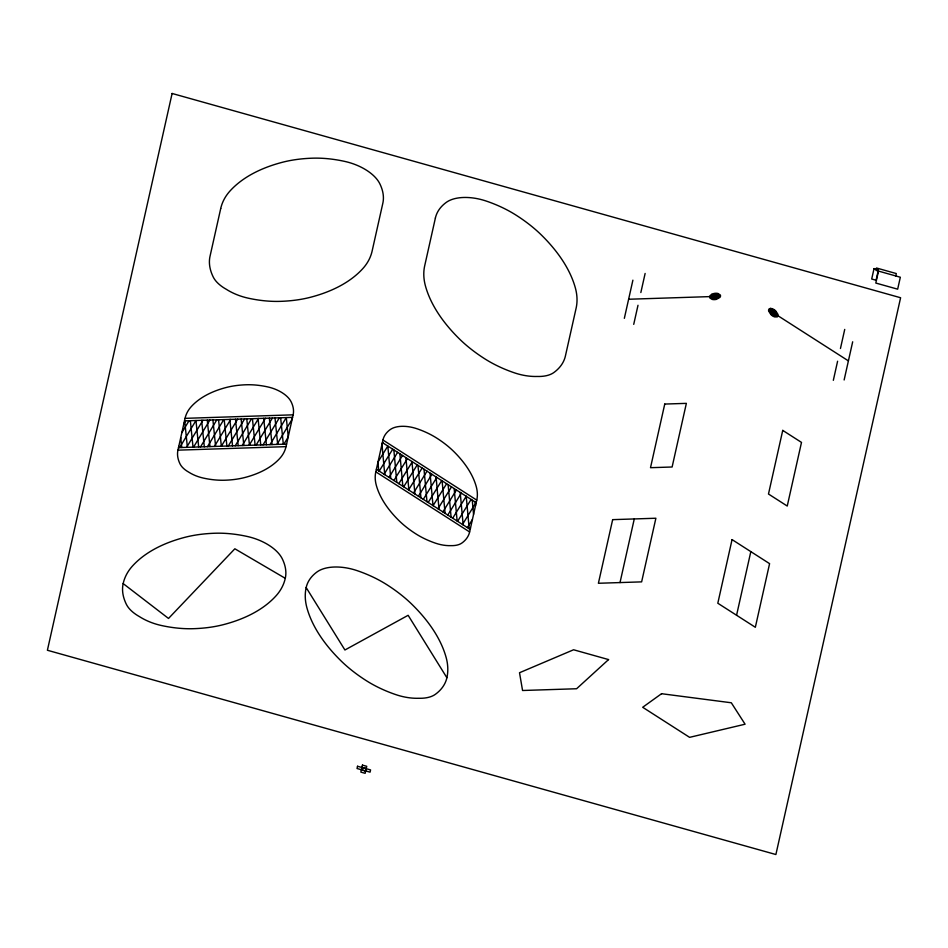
<?xml version="1.0" encoding="UTF-8"?>
<svg xmlns="http://www.w3.org/2000/svg" width="948" height="948" viewBox="0 0 948 948"><rect width="100%" height="100%" fill="white"/><g stroke="black" fill="none" stroke-linecap="round" stroke-linejoin="round"><path stroke-width="1.42" d="M177.94 450.158L185.061 418.341A84.763 45.54 16.9 0 1 191.283 406.609A128.051 68.801 16.9 0 1 226.015 387.542A84.763 45.54 16.9 0 1 246.231 384.769A54.119 29.08 16.9 0 1 267.952 386.962A25.667 13.793 16.9 0 1 291.131 401.81A54.119 29.08 16.9 0 1 293.133 414.833L286.012 446.65A84.763 45.54 16.9 0 1 279.79 458.382A128.051 68.801 16.9 0 1 245.058 477.448A84.763 45.54 16.9 0 1 224.854 480.221A54.119 29.08 16.9 0 1 203.121 478.029A25.667 13.793 16.9 0 1 188.723 472.14A20.607 11.068 16.9 0 1 180.073 463.987A57.461 30.881 16.9 0 1 177.94 450.158L286.012 446.65M375.811 471.831L382.945 440.014A54.119 29.08 16.9 0 1 390.197 429.598A25.667 13.793 16.9 0 1 416.895 428.721A54.119 29.08 16.9 0 1 436.981 438.26A84.763 45.54 16.9 0 1 453.63 451.366A128.051 68.801 16.9 0 1 476.216 486.502A84.763 45.54 16.9 0 1 476.761 500.129L469.627 531.947A57.461 30.881 16.9 0 1 461.925 543.014A20.607 11.068 16.9 0 1 450.857 545.645A25.667 13.793 16.9 0 1 435.677 543.24A54.119 29.08 16.9 0 1 415.591 533.7A84.763 45.54 16.9 0 1 398.942 520.594A128.051 68.801 16.9 0 1 376.356 485.459A84.763 45.54 16.9 0 1 375.811 471.831L469.627 531.947M624.341 318.338L632.897 280.17M633.726 324.358L638.004 305.268M640.848 292.541L645.126 273.451M620.016 582.57L634.271 518.935M736.572 615.252L750.828 551.618M833.328 380.326L837.594 361.235M840.449 348.509L844.727 329.418M844.135 379.97L852.679 341.79M878.488 271.116L875.81 283.049L897.661 289.176L900.339 277.243L875.964 270.381L876.497 268L896.298 273.557L895.765 275.939M183.888 423.602L185.547 420.853M181.874 432.608L189.019 420.746M179.67 447.575L195.963 420.521L198.677 446.958M186.614 447.349L202.919 420.284M193.558 447.124L209.864 420.059M200.514 446.899L216.808 419.834M207.458 446.674L223.764 419.609M214.414 446.449L230.708 419.383M237.652 419.158L221.358 446.224L218.561 419.786M228.302 445.998L244.608 418.933M235.258 445.773L251.552 418.708M242.202 445.548L258.508 418.483M249.146 445.323L265.452 418.258M256.102 445.098L272.396 418.032M263.046 444.861L279.352 417.807M269.99 444.636L286.296 417.582L288.228 436.732M276.946 444.411L292.174 419.135M283.89 444.185L288.145 437.135M381.926 444.517L382.921 442.917M378.039 461.925L387.827 446.058L390.777 478.515M379.212 471.097L392.721 449.198M384.106 474.237L397.627 452.326M389.012 477.377L402.521 455.467M393.906 480.518L407.415 458.607M398.812 483.658L412.321 461.747M403.706 486.786L417.215 464.887M408.6 489.926L422.121 468.028M413.506 493.067L427.015 471.168M418.4 496.207L431.921 474.308M423.306 499.347L436.815 477.448M428.2 502.487L441.709 480.589M433.106 505.628L446.615 483.729M438 508.768L451.509 486.869M442.894 511.908L456.415 490.009M447.8 515.048L461.309 493.15M452.694 518.189L466.215 496.29M457.6 521.329L471.109 499.43M462.494 524.469L476.003 502.57M467.4 527.609L472.436 519.445M469.841 529.174L470.481 528.143M628.619 299.248L715.076 296.44M185.061 418.341L293.133 414.833M184.493 420.888L292.565 417.381M178.508 447.61L286.58 444.102M361.935 767.347L366.224 768.544M361.366 769.871L365.655 771.08M285.277 578.327L234.855 548.785L168.519 618.452L123.169 583.589A127.139 68.315 16.9 0 1 132.507 565.992A192.077 103.202 16.9 0 1 184.599 537.398A127.139 68.315 16.9 0 1 214.912 533.238A81.172 43.62 16.9 0 1 247.499 536.521A38.501 20.678 16.9 0 1 282.267 558.799A81.172 43.62 16.9 0 1 285.277 578.327A127.139 68.315 16.9 0 1 275.939 595.937A192.077 103.202 16.9 0 1 223.847 624.531A127.139 68.315 16.9 0 1 193.534 628.69A81.172 43.62 16.9 0 1 160.935 625.396A38.501 20.678 16.9 0 1 139.356 616.567A30.905 16.602 16.9 0 1 126.368 604.326A86.197 46.31 16.9 0 1 123.169 583.589M773.355 312.793L848.401 360.88M382.945 440.014L476.761 500.129M382.376 442.562L476.192 502.677M376.38 469.284L470.196 529.399M446.887 677.737L408.138 615.299L344.918 649.996L306.168 587.559A81.172 43.62 16.9 0 1 317.047 571.928A38.501 20.678 16.9 0 1 357.088 570.625A81.172 43.62 16.9 0 1 387.211 584.928A127.139 68.315 16.9 0 1 412.19 604.587A192.077 103.202 16.9 0 1 446.081 657.284A127.139 68.315 16.9 0 1 446.887 677.737A86.197 46.31 16.9 0 1 435.333 694.339A30.905 16.602 16.9 0 1 418.72 698.273A38.501 20.678 16.9 0 1 395.968 694.671A81.172 43.62 16.9 0 1 365.833 680.368A127.139 68.315 16.9 0 1 340.853 660.709A192.077 103.202 16.9 0 1 306.974 608A127.139 68.315 16.9 0 1 306.168 587.559M291.925 417.393L292.126 419.336M280.644 417.76L283.322 444.209M275.003 417.95L277.681 444.387M269.351 418.127L272.04 444.576M263.71 418.317L266.4 444.754M258.069 418.495L260.747 444.944M252.429 418.684L255.107 445.122M246.776 418.862L249.466 445.311M241.136 419.052L243.826 445.489M235.495 419.229L238.173 445.679M229.854 419.419L232.533 445.856M224.202 419.597L226.892 446.046M212.921 419.964L215.599 446.413M207.28 420.154L209.958 446.591M201.628 420.331L204.318 446.781M190.347 420.699L193.025 447.136M184.706 420.876L187.384 447.326M180.748 437.644L181.743 447.503M178.793 446.342L178.923 447.598M475.28 502.096L475.576 505.391M472.258 500.165L473.562 514.397M466.226 496.302L469.201 528.759M460.195 492.427L463.169 524.896M454.163 488.564L457.137 521.033M448.131 484.701L451.106 517.17M442.1 480.837L445.074 513.295M436.068 476.974L439.043 509.431M430.036 473.099L433.011 505.568M424.005 469.236L426.979 501.705M417.973 465.373L420.948 497.842M411.942 461.51L414.916 493.967M405.91 457.647L408.884 490.104M399.878 453.772L402.841 486.241M393.847 449.909L396.809 482.378M381.973 444.316L384.746 474.64M377.944 462.316L378.714 470.777M172.109 93.473L47.4 650.257L775.891 854.527L900.6 297.743L172.109 93.473M220.718 208.548L210.029 256.268A86.197 46.31 16.9 0 0 213.229 277.006A30.905 16.602 16.9 0 0 226.217 289.247A38.501 20.678 16.9 0 0 247.807 298.075A81.172 43.62 16.9 0 0 280.395 301.357A127.139 68.315 16.9 0 0 310.707 297.21A192.077 103.202 16.9 0 0 362.8 268.616A127.139 68.315 16.9 0 0 372.137 251.007L382.826 203.287A81.172 43.62 16.9 0 0 379.816 183.758A38.501 20.678 16.9 0 0 345.06 161.48A81.172 43.62 16.9 0 0 312.461 158.186A127.139 68.315 16.9 0 0 282.149 162.345A192.077 103.202 16.9 0 0 230.056 190.939A127.139 68.315 16.9 0 0 220.718 208.548M435.393 218.016L424.704 265.748A127.139 68.315 16.9 0 0 425.51 286.189A192.077 103.202 16.9 0 0 459.389 338.898A127.139 68.315 16.9 0 0 484.369 358.557A81.172 43.62 16.9 0 0 514.503 372.86A38.501 20.678 16.9 0 0 537.255 376.463A30.905 16.602 16.9 0 0 553.869 372.528A86.197 46.31 16.9 0 0 565.423 355.927L576.111 308.207A127.139 68.315 16.9 0 0 575.306 287.754A192.077 103.202 16.9 0 0 541.427 235.045A127.139 68.315 16.9 0 0 516.435 215.386A81.172 43.62 16.9 0 0 486.312 201.083A38.501 20.678 16.9 0 0 446.271 202.386A81.172 43.62 16.9 0 0 435.393 218.016M357.526 766.257L357.029 768.508L370.064 772.158L370.561 769.918L357.526 766.257M362.432 765.107L360.868 772.11L365.158 773.319L366.734 766.304L362.432 765.107M612.657 519.646L598.401 583.269L641.63 581.871L655.886 518.236L612.657 519.646M664.749 404.061L650.506 467.696L672.12 466.997L686.364 403.362L664.749 404.061M732.057 539.602L717.814 603.236L755.343 627.28L769.586 563.645L732.057 539.602M782.74 430.392L768.484 494.015L787.243 506.042L801.498 442.408L782.74 430.392M874.044 268.58L871.698 279.02L876.071 280.241L878.417 269.801L874.044 268.58M713.157 296.049L713.003 297.068L714.792 297.719L717.233 296.38L715.361 295.172L713.157 296.049M714.117 296.25C714.839 298.833 717.612 294.449 714.117 296.25M771.767 311.169L772.407 313.539L774.919 314.428L774.303 312.034L771.767 311.169M772.561 311.975C772.62 315.115 776.021 312.402 772.561 311.975M608.557 659.583L576.597 688.746L522.561 690.5L519.516 672.736L573.587 649.771L608.557 659.583M711.758 294.318L710.289 295.444A8.473 4.55 16.9 0 0 709.673 296.617A5.747 3.093 16.9 0 0 709.886 298.004L712.185 299.402A5.415 2.903 16.9 0 0 714.365 299.627A8.473 4.55 16.9 0 0 716.38 299.355L719.852 297.447A8.473 4.55 16.9 0 0 720.48 296.274A5.415 2.903 16.9 0 0 720.279 294.97L717.956 293.477A5.415 2.903 16.9 0 0 715.787 293.264A8.473 4.55 16.9 0 0 713.761 293.536L711.758 294.318M712.422 294.745L711.249 295.646A6.778 3.638 16.9 0 0 710.751 296.582A4.598 2.465 16.9 0 0 710.917 297.696L712.766 298.81A4.325 2.323 16.9 0 0 714.508 298.987A6.778 3.638 16.9 0 0 716.119 298.774L718.904 297.245A6.778 3.638 16.9 0 0 719.39 296.309A4.325 2.323 16.9 0 0 719.236 295.266L717.387 294.07A4.325 2.323 16.9 0 0 715.645 293.904A6.778 3.638 16.9 0 0 714.022 294.117L712.422 294.745M713.086 295.172L712.209 295.847A5.084 2.737 16.9 0 0 711.83 296.546A3.448 1.849 16.9 0 0 711.96 297.376L713.346 298.217A3.247 1.742 16.9 0 0 714.65 298.359A5.084 2.737 16.9 0 0 715.859 298.193L717.944 297.044A5.084 2.737 16.9 0 0 718.311 296.345A3.247 1.742 16.9 0 0 718.193 295.563L716.807 294.662A3.247 1.742 16.9 0 0 715.503 294.532A5.084 2.737 16.9 0 0 714.282 294.698L713.086 295.172M661.55 693.711L642.685 707.279L689.599 737.343L745.092 724.213L731.311 702.776L661.55 693.711M770.534 308.408L769.385 308.74A5.415 2.903 16.9 0 0 768.662 309.783A8.473 4.55 16.9 0 0 768.71 311.145L770.973 314.653A8.473 4.55 16.9 0 0 772.644 315.968A5.415 2.903 16.9 0 0 774.646 316.916L777.277 316.905A5.747 3.093 16.9 0 0 778.047 315.791A8.473 4.55 16.9 0 0 777.988 314.428L775.725 310.92A8.473 4.55 16.9 0 0 774.066 309.605A5.415 2.903 16.9 0 0 772.051 308.657L770.534 308.408M771.103 309.285L770.179 309.546A4.325 2.323 16.9 0 0 769.598 310.387A6.778 3.638 16.9 0 0 769.646 311.477L771.447 314.286A6.778 3.638 16.9 0 0 772.786 315.329A4.325 2.323 16.9 0 0 774.386 316.099L776.483 316.075A4.598 2.465 16.9 0 0 777.099 315.186A6.778 3.638 16.9 0 0 777.064 314.096L775.251 311.288A6.778 3.638 16.9 0 0 773.924 310.245A4.325 2.323 16.9 0 0 772.312 309.475L771.103 309.285M771.66 310.162L770.973 310.363A3.247 1.742 16.9 0 0 770.534 310.98A5.084 2.737 16.9 0 0 770.57 311.797L771.921 313.906A5.084 2.737 16.9 0 0 772.928 314.7A3.247 1.742 16.9 0 0 774.125 315.269L775.701 315.257A3.448 1.849 16.9 0 0 776.163 314.594A5.084 2.737 16.9 0 0 776.139 313.776L774.777 311.667A5.084 2.737 16.9 0 0 773.781 310.873A3.247 1.742 16.9 0 0 772.573 310.304L771.66 310.162"/></g></svg>
